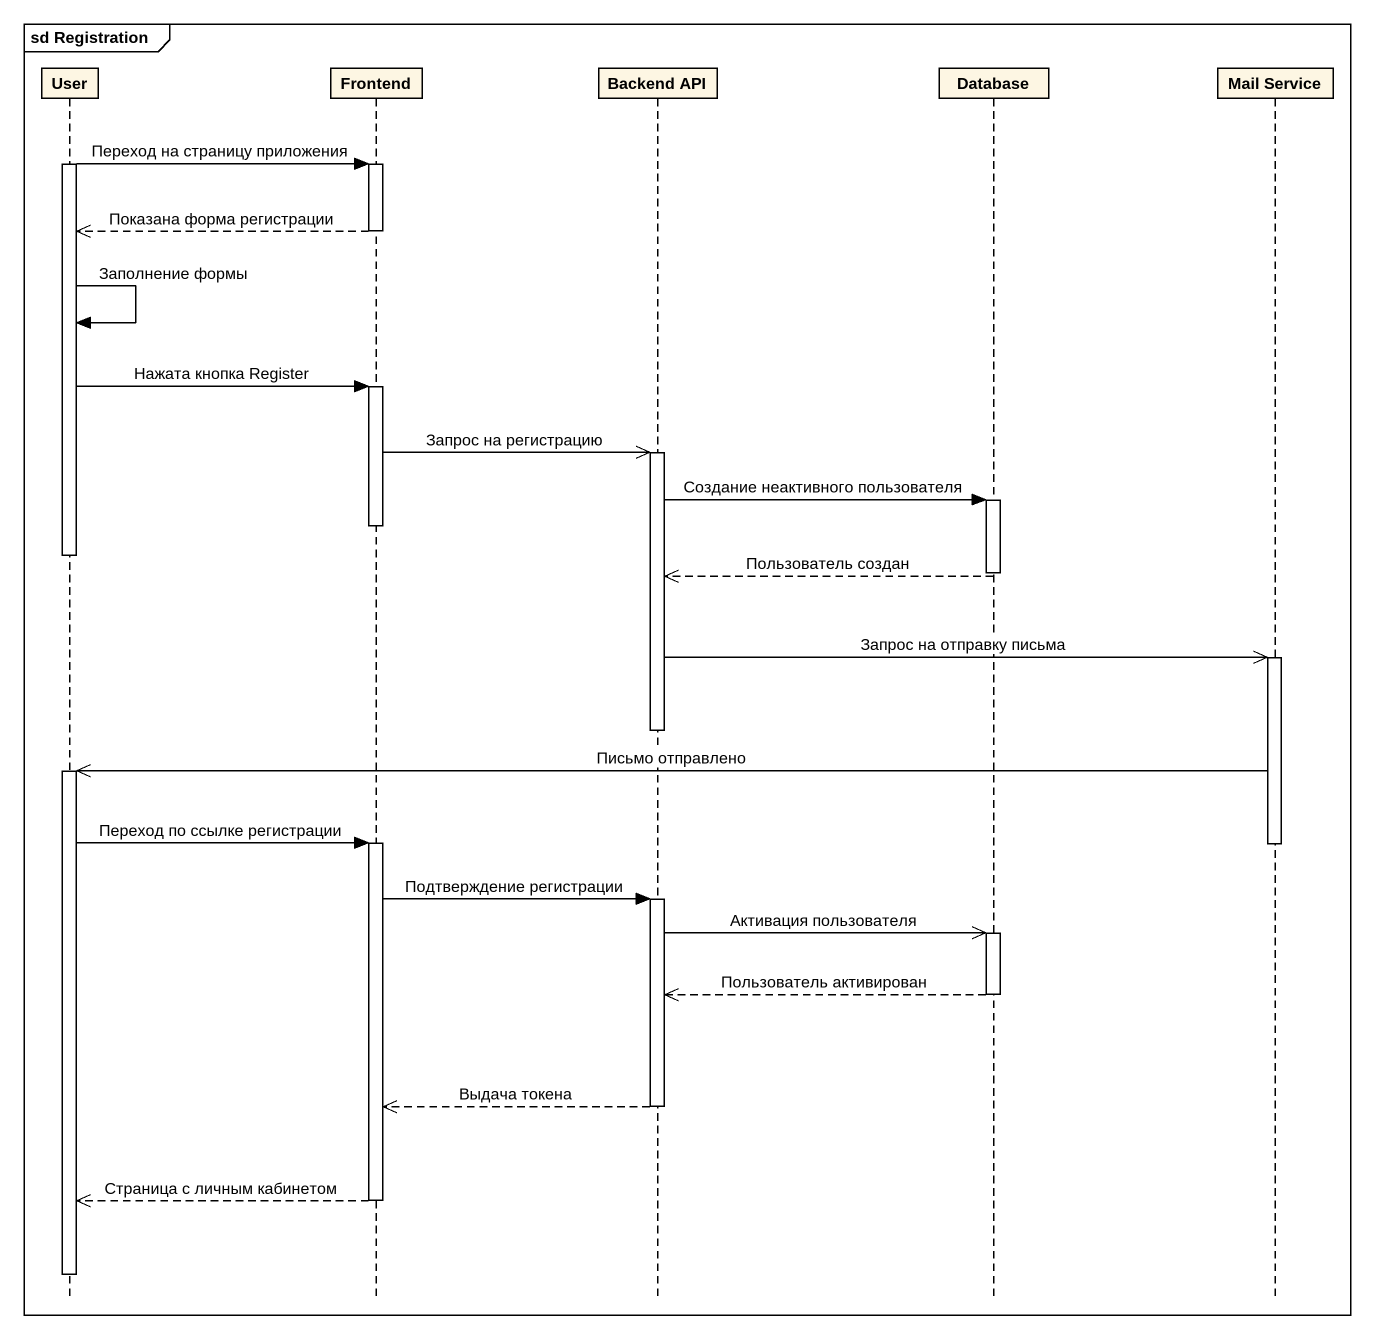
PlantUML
@startuml
mainframe sd Registration
hide footbox
participant User
participant Frontend
participant "Backend API" as Backend_API
participant "Database" as Database_
participant "Mail Service" as Mail_Service

activate User
User -> Frontend : Переход на страницу приложения
activate Frontend
Frontend -->> User : Показана форма регистрации
deactivate Frontend
User -> User : Заполнение формы
User -> Frontend : Нажата кнопка Register
activate Frontend
Frontend ->> Backend_API : Запрос на регистрацию
activate Backend_API
Backend_API -> Database_ : Создание неактивного пользователя
activate Database_
deactivate Frontend
deactivate User
deactivate Database_
Database_ -->> Backend_API : Пользователь создан
Backend_API ->> Mail_Service : Запрос на отправку письма
activate Mail_Service
deactivate Backend_API
Mail_Service ->> User : Письмо отправлено
activate User
User -> Frontend : Переход по ссылке регистрации
activate Frontend
deactivate Mail_Service
Frontend -> Backend_API : Подтверждение регистрации
activate Backend_API
Backend_API ->> Database_ : Активация пользователя
activate Database_
Database_ -->> Backend_API : Пользователь активирован
deactivate Database_
Backend_API -->> Frontend : Выдача токена
deactivate Backend_API
Frontend -->> User : Страница с личным кабинетом
deactivate Frontend
deactivate User
@enduml
